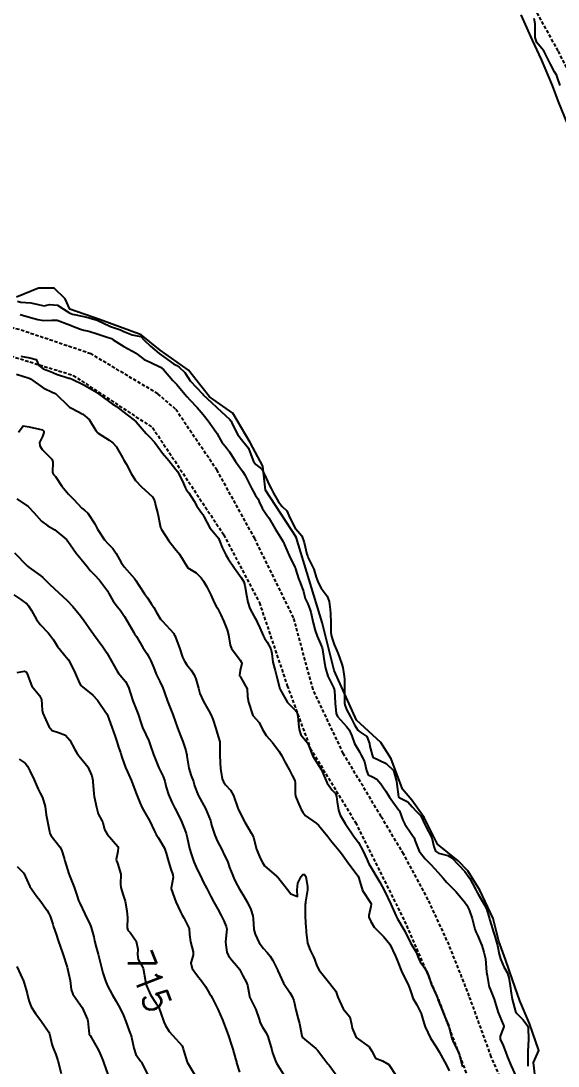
# Model space of a CAD drawing. Header units: metres. Extents: x 292545 to 299085, y 7450245 to 7463078.
# Drawn here: x 298605.1 to 298685.4, y 7451201.5 to 7451357.9 of the extents above; entities that cross this region are included whole.
import ezdxf
from ezdxf.enums import TextEntityAlignment as Align

# ---------------------------------------------------------------- set-up
doc = ezdxf.new("R2010")
doc.units = ezdxf.units.M
doc.linetypes.add('DASHED', pattern=[0.75, 0.5, -0.25])
for name, color, linetype in [('Cotas', 45, 'Continuous'), ('Curvas de Nivel 1m', 11, 'Continuous'), ('Curvas de Nivel 5m', 15, 'Continuous'), ('Hidrografia', 140, 'Continuous'), ('Vias Secundárias', 230, 'DASHED')]:
    doc.layers.add(name, color=color, linetype=linetype)
doc.styles.add('Style-STANDARD', font='STANDARD.shx')

msp = doc.modelspace()

# ---------------------------------------------------------------- linework, layer by layer
at = {"layer": 'Curvas de Nivel 1m', "flags": 128}
for points, elevation in [([(298685.75, 7451348.26), (298685.36, 7451349.43), (298685.24, 7451349.75), (298684.93, 7451350.32), (298684.29, 7451351.45), (298683.66, 7451352.75), (298683.3, 7451353.46), (298682.98, 7451353.87), (298682.24, 7451354.72), (298682.01, 7451355.47), (298682, 7451356.48), (298681.99, 7451357.48), (298681.87, 7451358.32)], 707), ([(298604.52, 7451315.97), (298605.05, 7451315.85), (298606.52, 7451315.76), (298607.66, 7451315.5), (298608.51, 7451315.27), (298609.35, 7451315.5), (298610.51, 7451315.39), (298612.21, 7451314.3), (298612.5, 7451314.12), (298612.77, 7451314.03), (298614.49, 7451313.67), (298615.25, 7451313.5), (298616.48, 7451313.16), (298618.38, 7451312.23), (298618.47, 7451312.19), (298619.95, 7451311.69), (298620.47, 7451311.45), (298621.71, 7451310.94), (298622.46, 7451310.82), (298622.98, 7451310.69), (298623.52, 7451310.16), (298624.44, 7451309.27), (298625.76, 7451308.14), (298626.42, 7451307.64), (298627.9, 7451306.62), (298628.41, 7451306.35), (298628.56, 7451306.27), (298628.75, 7451306.1), (298629.6, 7451305.29), (298630.37, 7451304.08), (298630.38, 7451304.06), (298632.29, 7451302.06), (298632.35, 7451301.99), (298633.59, 7451300.8), (298634.33, 7451300.12), (298634.38, 7451300.09), (298634.43, 7451300.04), (298636.31, 7451298.27), (298636.5, 7451298.01), (298636.67, 7451297.64), (298637.54, 7451296), (298638.27, 7451295.04), (298639.09, 7451293.98), (298639.59, 7451292.63), (298639.87, 7451291.97), (298640.23, 7451291.55), (298641.12, 7451290.85), (298641.58, 7451289.95), (298642.19, 7451288.48), (298642.49, 7451287.94), (298642.85, 7451287.26), (298643.62, 7451285.93), (298644.16, 7451285.26), (298644.84, 7451284.6), (298645.16, 7451283.9), (298646.11, 7451281.97), (298646.19, 7451281.89), (298647.07, 7451280.86), (298647.42, 7451279.88), (298647.84, 7451278.1), (298647.93, 7451277.87), (298647.97, 7451277.78), (298648.06, 7451277.56), (298648.89, 7451275.86), (298649.22, 7451274.67), (298649.52, 7451273.86), (298650.01, 7451273.03), (298650.88, 7451271.84), (298651.2, 7451271.04), (298651.33, 7451269.83), (298651.37, 7451269.24), (298651.42, 7451267.83), (298651.44, 7451266.32), (298651.52, 7451265.83), (298651.61, 7451265.51), (298651.91, 7451264.6), (298652.29, 7451263.82), (298652.51, 7451263.2), (298653.02, 7451261.81), (298653.23, 7451261.17), (298653.44, 7451259.81), (298653.46, 7451259.42), (298653.46, 7451257.81), (298653.47, 7451256.14), (298653.49, 7451255.8), (298653.54, 7451255.54), (298653.79, 7451254.88), (298654.4, 7451253.79), (298654.99, 7451252.57), (298655.47, 7451251.78), (298655.75, 7451251.52), (298656.82, 7451250.84), (298657.2, 7451249.76), (298657.29, 7451249.31), (298657.71, 7451247.75), (298659.7, 7451246.76), (298660.81, 7451245.72), (298661.26, 7451244.13), (298661.31, 7451243.71), (298661.58, 7451241.77), (298661.6, 7451241.71), (298661.64, 7451241.68), (298662.96, 7451241.03), (298663.62, 7451240.32), (298664.18, 7451239.67), (298664.88, 7451238.94), (298665.48, 7451237.66), (298665.59, 7451237.46), (298666.57, 7451235.65), (298666.85, 7451234.34), (298667.09, 7451233.64), (298667.54, 7451233.34), (298668.92, 7451233.01), (298669.53, 7451232.66), (298670.55, 7451231.6), (298671.51, 7451230.6), (298672.26, 7451229.58), (298673.07, 7451227.98), (298673.27, 7451227.57), (298673.47, 7451227.21), (298674.47, 7451225.55), (298674.78, 7451224.9), (298675.17, 7451223.54), (298675.22, 7451223.34), (298675.41, 7451222.7), (298675.8, 7451221.54), (298675.97, 7451220.96), (298676.39, 7451219.53), (298676.65, 7451218.24), (298676.81, 7451217.53), (298677.34, 7451216.35), (298677.83, 7451215.51), (298678.08, 7451214.75), (298678.26, 7451213.51), (298678.41, 7451212.39), (298678.57, 7451211.51), (298679.09, 7451209.67), (298679.16, 7451209.5), (298679.25, 7451209.38), (298680.2, 7451208.44), (298680.9, 7451207.47), (298680.98, 7451207.22), (298681, 7451205.47), (298680.93, 7451203.74), (298680.93, 7451203.47), (298680.93, 7451203.22), (298680.91, 7451201.47)], 707), ([(298604.92, 7451313.97), (298606.49, 7451313.54), (298607.58, 7451313.26), (298608.48, 7451313.08), (298609.69, 7451313.12), (298610.49, 7451313.14), (298612.31, 7451312.46), (298612.47, 7451312.39), (298612.68, 7451312.3), (298613.98, 7451311.79), (298614.47, 7451311.66), (298615.23, 7451311.49), (298616.46, 7451311.12), (298618.13, 7451310.56), (298618.46, 7451310.46), (298618.62, 7451310.39), (298618.87, 7451310.22), (298620.44, 7451309.19), (298622.3, 7451308.18), (298622.42, 7451308.1), (298623.51, 7451307.26), (298624.41, 7451306.87), (298625.94, 7451306.13), (298626.4, 7451305.76), (298627.81, 7451304.12), (298628.37, 7451303.49), (298629.59, 7451302.09), (298629.94, 7451301.68), (298630.34, 7451301.24), (298631.41, 7451300.07), (298632.32, 7451299.02), (298633.09, 7451298.05), (298634.29, 7451296.39), (298634.41, 7451296.17), (298634.48, 7451296.04), (298635.11, 7451294.87), (298635.8, 7451294.02), (298636.25, 7451293.42), (298637.16, 7451292), (298638.22, 7451290.53), (298638.56, 7451289.99), (298638.91, 7451289.28), (298639.54, 7451287.98), (298640.17, 7451286.91), (298640.54, 7451286.34), (298640.73, 7451285.96), (298641.18, 7451284.98), (298641.87, 7451283.94), (298642.14, 7451283.54), (298643.08, 7451281.93), (298644.1, 7451280.32), (298644.25, 7451280.08), (298644.34, 7451279.92), (298644.52, 7451279.49), (298645.19, 7451277.91), (298646.05, 7451276.17), (298646.13, 7451275.99), (298646.16, 7451275.9), (298646.61, 7451274.47), (298646.82, 7451273.89), (298647.34, 7451272.55), (298647.49, 7451271.88), (298647.59, 7451271.47), (298647.98, 7451270.69), (298648.3, 7451269.87), (298648.42, 7451269.41), (298648.79, 7451267.86), (298649.09, 7451266.7), (298649.37, 7451265.86), (298649.91, 7451264.68), (298650.15, 7451264.09), (298650.2, 7451263.85), (298650.25, 7451263.49), (298650.49, 7451261.84), (298650.64, 7451261.07), (298650.99, 7451259.84), (298651.84, 7451258.15), (298651.94, 7451257.93), (298651.95, 7451257.83), (298651.96, 7451257.7), (298652.09, 7451255.83), (298652.24, 7451254.28), (298652.45, 7451253.82), (298653.76, 7451252.32), (298654.16, 7451251.8), (298654.6, 7451250.94), (298654.98, 7451249.79), (298655.72, 7451248.54), (298655.98, 7451248.04), (298656.1, 7451247.77), (298656.46, 7451247.01), (298656.76, 7451245.76), (298657.03, 7451245.11), (298657.67, 7451244.79), (298658.34, 7451244.42), (298658.93, 7451243.74), (298659.22, 7451243.29), (298659.65, 7451242.66), (298660.23, 7451241.72), (298661.61, 7451239.81), (298661.66, 7451239.76), (298661.69, 7451239.71), (298662.19, 7451238.3), (298662.5, 7451237.7), (298663.57, 7451236.18), (298663.89, 7451235.68), (298664.07, 7451235.16), (298664.65, 7451233.67), (298665.53, 7451232.5), (298666.38, 7451231.65), (298667.51, 7451230.49), (298668.25, 7451229.63), (298668.81, 7451228.95), (298669.48, 7451228.26), (298670.12, 7451227.6), (298671.45, 7451226.1), (298671.81, 7451225.59), (298672.15, 7451224.87), (298672.56, 7451223.58), (298673, 7451221.98), (298673.14, 7451221.57), (298673.4, 7451221.08), (298674.03, 7451219.56), (298674.34, 7451218.53), (298674.56, 7451217.55), (298674.68, 7451216.2), (298674.75, 7451215.55), (298674.83, 7451215.06), (298675.07, 7451213.54), (298675.12, 7451213.37), (298675.3, 7451213), (298675.87, 7451211.53), (298676.13, 7451210.67), (298676.46, 7451209.53), (298677.23, 7451207.73), (298677.32, 7451207.52), (298677.33, 7451207.42), (298677.23, 7451207.13), (298676.75, 7451205.99), (298676.76, 7451205.52), (298677.2, 7451204.58), (298677.64, 7451203.52), (298677.87, 7451202.82), (298678.41, 7451201.51), (298679.14, 7451199.99)], 708), ([(298605.04, 7451307.76), (298606.41, 7451307.5), (298607.32, 7451307.27), (298607.75, 7451306.36), (298608.4, 7451305.86), (298609.5, 7451305.44), (298610.39, 7451305.07), (298612.23, 7451304.46), (298612.38, 7451304.44), (298612.49, 7451304.41), (298612.7, 7451304.3), (298614.37, 7451303.52), (298616.04, 7451302.57), (298616.35, 7451302.35), (298616.48, 7451302.25), (298618.34, 7451300.85), (298618.73, 7451300.62), (298619.34, 7451300.21), (298620.32, 7451299.47), (298622.02, 7451298.18), (298622.3, 7451297.91), (298623.78, 7451296.17), (298624.28, 7451295.66), (298625.02, 7451294.9), (298625.58, 7451294.14), (298626.25, 7451293.25), (298627.17, 7451292.12), (298628.22, 7451290.8), (298628.53, 7451290.42), (298628.71, 7451290.1), (298629.26, 7451289.03), (298629.63, 7451288.09), (298629.81, 7451287.71), (298630.18, 7451287.32), (298631, 7451286.07), (298631.39, 7451285.31), (298632.14, 7451284.26), (298632.28, 7451284.06), (298632.44, 7451283.76), (298633.33, 7451282.05), (298634.1, 7451281.09), (298634.6, 7451280.53), (298634.84, 7451280.03), (298635.18, 7451279.12), (298635.72, 7451278.02), (298636.06, 7451277.44), (298637.02, 7451276), (298638.03, 7451274.61), (298638.41, 7451273.99), (298638.58, 7451273.42), (298638.81, 7451271.98), (298639.02, 7451270.94), (298639.3, 7451269.98), (298639.96, 7451268.79), (298640.27, 7451268.28), (298640.41, 7451267.96), (298640.79, 7451267.11), (298641.3, 7451265.95), (298641.51, 7451265.54), (298641.91, 7451264.96), (298642.43, 7451263.93), (298642.58, 7451263.25), (298642.76, 7451261.93), (298643.11, 7451260.68), (298643.32, 7451259.93), (298643.79, 7451257.96), (298643.8, 7451257.92), (298643.83, 7451257.85), (298644.97, 7451255.91), (298645.79, 7451255.09), (298646.37, 7451254.47), (298646.51, 7451253.89), (298646.58, 7451252.7), (298646.67, 7451251.89), (298646.93, 7451251.07), (298647.74, 7451250.14), (298647.95, 7451249.87), (298648.07, 7451249.53), (298648.72, 7451247.86), (298649.69, 7451246.38), (298650.04, 7451245.85), (298650.3, 7451245.22), (298650.87, 7451243.84), (298651.65, 7451242.79), (298652.12, 7451242.29), (298652.29, 7451241.82), (298652.39, 7451241.06), (298652.57, 7451239.82), (298652.85, 7451239.05), (298653.59, 7451237.8), (298654.95, 7451235.79), (298655.55, 7451234.95), (298656.24, 7451233.77), (298656.81, 7451232.48), (298657.14, 7451231.76), (298657.51, 7451231.11), (298658.34, 7451229.75), (298658.75, 7451229), (298659.47, 7451227.73), (298660.43, 7451225.72), (298661.2, 7451223.93), (298661.3, 7451223.71), (298661.42, 7451223.52), (298662.49, 7451221.7), (298663.38, 7451219.92), (298663.5, 7451219.69), (298664.2, 7451218.52), (298664.54, 7451217.67), (298664.79, 7451217.11), (298665.34, 7451216.35), (298665.79, 7451215.66), (298666.09, 7451214.89), (298666.51, 7451213.65), (298667.29, 7451211.94), (298667.39, 7451211.75), (298667.42, 7451211.64), (298667.47, 7451211.45), (298668.18, 7451209.63), (298668.49, 7451208.87), (298669.03, 7451207.61), (298669.08, 7451207.46), (298669.22, 7451206.81), (298669.49, 7451205.89), (298669.56, 7451205.61), (298669.81, 7451205.01), (298670.52, 7451203.6), (298670.71, 7451203.12), (298671.1, 7451201.59), (298671.16, 7451201.4)], 709), ([(298604.69, 7451296.39), (298605.37, 7451297.31), (298606.3, 7451297.2), (298607.83, 7451296.81), (298608.29, 7451296.72), (298608.46, 7451296.52), (298608.49, 7451296.35), (298608.28, 7451295.73), (298607.81, 7451294.81), (298607.89, 7451294.35), (298608.25, 7451293.78), (298609.68, 7451292.33), (298609.83, 7451291.93), (298609.78, 7451290.33), (298609.94, 7451290.05), (298610.21, 7451289.73), (298611.2, 7451288.31), (298612.18, 7451287.12), (298612.98, 7451286.29), (298614.15, 7451285.01), (298614.55, 7451284.68), (298615.09, 7451284.27), (298616.12, 7451282.66), (298616.3, 7451282.25), (298616.51, 7451281.84), (298617.57, 7451280.24), (298618.09, 7451279.67), (298618.8, 7451278.94), (298619.3, 7451278.21), (298620.05, 7451276.87), (298620.52, 7451276.2), (298622.03, 7451274.45), (298622.24, 7451274.18), (298622.71, 7451273.48), (298623.56, 7451272.16), (298623.99, 7451271.56), (298624.57, 7451270.75), (298624.93, 7451270.15), (298625.29, 7451269.47), (298625.96, 7451268.41), (298626.18, 7451268.13), (298627.92, 7451266.23), (298628.01, 7451266.11), (298628.1, 7451265.93), (298628.77, 7451264.1), (298629.25, 7451262.72), (298629.53, 7451262.09), (298629.87, 7451261.53), (298630.52, 7451260.74), (298630.99, 7451260.07), (298631.25, 7451259.48), (298631.61, 7451258.06), (298631.82, 7451257.27), (298632.4, 7451256.05), (298633.16, 7451254.67), (298633.51, 7451254.04), (298633.78, 7451253.41), (298634.22, 7451252.04), (298634.44, 7451251.34), (298634.8, 7451250.03), (298634.83, 7451248.92), (298634.8, 7451248.03), (298634.86, 7451246.86), (298634.92, 7451246.03), (298635.19, 7451244.51), (298635.36, 7451244.02), (298635.66, 7451243.57), (298636.41, 7451242.77), (298636.87, 7451242), (298637.53, 7451240.08), (298637.56, 7451239.99), (298637.57, 7451239.95), (298637.61, 7451239.85), (298638.56, 7451237.98), (298639.57, 7451236.31), (298639.75, 7451235.97), (298639.84, 7451235.69), (298640.31, 7451233.96), (298640.86, 7451232.63), (298641.19, 7451231.95), (298641.52, 7451231.47), (298643.31, 7451229.92), (298643.42, 7451229.85), (298643.49, 7451229.78), (298644.93, 7451227.91), (298645.47, 7451227.28), (298646.47, 7451226.88), (298646.41, 7451227.89), (298646.49, 7451228.89), (298646.98, 7451229.88), (298647.22, 7451230.16), (298647.5, 7451230.18), (298647.7, 7451229.87), (298647.92, 7451228.31), (298647.94, 7451227.87), (298647.65, 7451226.08), (298647.62, 7451225.88), (298647.61, 7451225.72), (298647.6, 7451223.88), (298647.71, 7451222.18), (298647.73, 7451221.88), (298647.73, 7451221.54), (298647.92, 7451219.87), (298648.32, 7451218.83), (298648.83, 7451217.86), (298648.99, 7451217.49), (298649.34, 7451216.49), (298649.67, 7451215.85), (298651.3, 7451213.83), (298652.18, 7451212.71), (298652.49, 7451211.81), (298653.26, 7451210.05), (298653.46, 7451209.81), (298654.3, 7451208.85), (298654.53, 7451207.79), (298654.63, 7451207.19), (298655.21, 7451205.78), (298657.19, 7451204.36), (298657.55, 7451203.75), (298658.1, 7451202.68), (298659.17, 7451202.26), (298660.09, 7451201.72), (298661.14, 7451200.14)], 711), ([(298604.42, 7451286.39), (298606.15, 7451285.23), (298606.99, 7451284.36), (298608.12, 7451283.07), (298609.09, 7451282.34), (298609.77, 7451281.98), (298610.11, 7451281.76), (298611.88, 7451280.3), (298612.09, 7451280.05), (298613.3, 7451278.29), (298614.06, 7451277.36), (298614.95, 7451276.27), (298615.44, 7451275.66), (298616.03, 7451275.07), (298616.79, 7451274.24), (298618, 7451272.62), (298618.23, 7451272.23), (298618.86, 7451271.1), (298619.53, 7451270.21), (298619.97, 7451269.68), (298620.55, 7451268.8), (298620.9, 7451268.2), (298621.93, 7451266.41), (298622.06, 7451266.18), (298622.33, 7451265.77), (298623.32, 7451264.17), (298623.89, 7451263.23), (298624.28, 7451262.55), (298624.48, 7451262.15), (298624.93, 7451261.08), (298625.31, 7451260.14), (298625.48, 7451259.77), (298625.84, 7451259.07), (298626.27, 7451258.13), (298626.53, 7451257.41), (298626.97, 7451256.12), (298627.78, 7451254.11), (298628.5, 7451252.1), (298629, 7451250.84), (298629.29, 7451250.09), (298629.72, 7451248.71), (298629.84, 7451248.22), (298629.87, 7451248.09), (298629.9, 7451247.9), (298630.17, 7451246.08), (298630.55, 7451244.96), (298630.86, 7451244.07), (298631.05, 7451243.46), (298631.58, 7451242.06), (298631.64, 7451241.93), (298632.67, 7451240.05), (298633.41, 7451238.23), (298633.47, 7451238.04), (298633.59, 7451237.57), (298634.06, 7451236.04), (298634.49, 7451235.1), (298635.05, 7451234.02), (298635.53, 7451233.01), (298635.86, 7451232.35), (298636.01, 7451232.01), (298636.28, 7451231.24), (298636.75, 7451230), (298636.98, 7451229.49), (298637.48, 7451228.51), (298637.78, 7451227.99), (298638.28, 7451227.17), (298638.97, 7451225.97), (298639.44, 7451224.95), (298639.75, 7451223.97), (298639.8, 7451223.58), (298639.92, 7451221.96), (298640.11, 7451221.24), (298640.71, 7451219.96), (298641.36, 7451219.09), (298641.93, 7451218.51), (298642.37, 7451217.93), (298642.73, 7451217.31), (298643.33, 7451216.12), (298643.43, 7451215.92), (298643.49, 7451215.75), (298644.37, 7451213.91), (298645.29, 7451212.51), (298645.67, 7451211.9), (298645.88, 7451211.29), (298646.19, 7451209.89), (298646.55, 7451208.58), (298646.73, 7451207.89), (298647.09, 7451206.01), (298647.13, 7451205.88), (298647.21, 7451205.77), (298647.78, 7451205.29), (298649.19, 7451204.12), (298649.44, 7451203.85), (298650.4, 7451202.61), (298650.99, 7451201.83), (298651.16, 7451201.63), (298652.46, 7451199.82)], 712), ([(298604.07, 7451278.32), (298605.97, 7451276.37), (298606.04, 7451276.31), (298606.29, 7451276.12), (298608.03, 7451274.86), (298608.32, 7451274.63), (298608.65, 7451274.34), (298609.34, 7451273.65), (298610.01, 7451272.98), (298610.74, 7451272.31), (298611.98, 7451271.2), (298612.82, 7451270.29), (298613.96, 7451268.91), (298614.24, 7451268.56), (298614.44, 7451268.27), (298615.69, 7451266.49), (298615.86, 7451266.25), (298615.88, 7451266.21), (298615.92, 7451266.16), (298617.3, 7451264.24), (298617.89, 7451263.33), (298618.55, 7451262.22), (298619.45, 7451260.62), (298619.71, 7451260.21), (298619.85, 7451260.04), (298620.69, 7451259.04), (298621.14, 7451258.19), (298621.8, 7451256.18), (298622.61, 7451254.17), (298623, 7451252.94), (298623.26, 7451252.17), (298623.75, 7451251.13), (298624.2, 7451250.16), (298624.46, 7451249.42), (298624.9, 7451248.15), (298625.68, 7451246.14), (298626.36, 7451244.82), (298626.59, 7451244.13), (298626.8, 7451243.26), (298627.13, 7451242.12), (298627.63, 7451241), (298628.1, 7451240.11), (298628.66, 7451239.04), (298629.11, 7451238.09), (298629.58, 7451236.86), (298629.77, 7451236.29), (298629.83, 7451236.09), (298629.92, 7451235.73), (298630.3, 7451234.08), (298630.56, 7451233.1), (298630.92, 7451232.08), (298631.5, 7451230.81), (298631.87, 7451230.06), (298632.39, 7451228.97), (298632.89, 7451228.05), (298633.1, 7451227.67), (298633.46, 7451226.9), (298633.9, 7451226.04), (298634.51, 7451224.96), (298635.03, 7451224.02), (298635.42, 7451223.24), (298635.77, 7451222.37), (298635.85, 7451222.01), (298635.83, 7451221.58), (298635.69, 7451220.02), (298635.89, 7451218.54), (298636.12, 7451218.01), (298636.65, 7451217.31), (298637.34, 7451216.55), (298637.79, 7451215.99), (298638.28, 7451215.02), (298638.81, 7451213.98), (298638.94, 7451213.62), (298639.25, 7451211.97), (298639.26, 7451211.94), (298639.28, 7451211.88), (298640.21, 7451209.96), (298640.7, 7451208.5), (298640.88, 7451207.95), (298641.23, 7451207.31), (298641.76, 7451206.49), (298642.01, 7451205.94), (298642.34, 7451204.79), (298642.58, 7451203.93), (298642.72, 7451203.47), (298643.17, 7451202.26), (298643.32, 7451201.92), (298643.54, 7451201.53), (298644.54, 7451199.91)], 713), ([(298604, 7451272.01), (298605.06, 7451271.31), (298605.98, 7451270.62), (298606.21, 7451270.37), (298606.65, 7451269.68), (298607.37, 7451268.36), (298607.94, 7451267.59), (298609.12, 7451266.33), (298609.5, 7451265.9), (298609.91, 7451265.28), (298610.54, 7451264.31), (298611.89, 7451262.67), (298612.16, 7451262.3), (298612.51, 7451261.66), (298613.16, 7451260.29), (298613.84, 7451258.8), (298614.04, 7451258.48), (298614.26, 7451258.27), (298615.81, 7451257.03), (298616.51, 7451256.24), (298617.78, 7451254.43), (298617.91, 7451254.23), (298618, 7451254.01), (298618.65, 7451252.22), (298619.14, 7451250.82), (298619.34, 7451250.21), (298619.72, 7451249.09), (298619.94, 7451248.44), (298620.02, 7451248.21), (298620.18, 7451247.72), (298620.72, 7451246.19), (298621.01, 7451245.52), (298621.61, 7451244.18), (298621.62, 7451244.14), (298621.66, 7451244.03), (298622.37, 7451242.17), (298622.83, 7451240.96), (298623.18, 7451240.16), (298623.61, 7451239.46), (298624.35, 7451238.15), (298624.97, 7451236.76), (298625.27, 7451236.14), (298625.57, 7451235.7), (298626.52, 7451234.13), (298626.8, 7451233.38), (298627.12, 7451232.12), (298627.51, 7451230.99), (298627.81, 7451230.11), (298627.85, 7451229.74), (298627.54, 7451228.11), (298627.54, 7451228.04), (298628.23, 7451226.1), (298628.95, 7451224.58), (298629.19, 7451224.09), (298629.42, 7451223.66), (298630.21, 7451222.08), (298630.29, 7451221.18), (298630.42, 7451220.08), (298630.84, 7451218.59), (298630.85, 7451218.08), (298630.49, 7451216.93), (298630.69, 7451216.08), (298631.32, 7451215.18), (298632.24, 7451214.06), (298632.66, 7451213.41), (298633.29, 7451212.34), (298633.47, 7451212.04), (298633.71, 7451211.61), (298634.53, 7451210.03), (298635.24, 7451208.4), (298635.38, 7451208.02), (298635.46, 7451207.79), (298636.11, 7451206.01), (298636.57, 7451204.63), (298636.76, 7451204), (298637.17, 7451202.6), (298637.31, 7451202.14), (298637.34, 7451202), (298637.76, 7451200.6)], 714), ([(298604.77, 7451247.45), (298605.7, 7451246.81), (298606.05, 7451246.37), (298606.46, 7451245.58), (298607.04, 7451244.36), (298607.65, 7451242.95), (298607.94, 7451242.35), (298608.3, 7451241.67), (298608.69, 7451240.34), (298608.84, 7451239.1), (298608.97, 7451238.34), (298609.32, 7451236.59), (298609.38, 7451236.33), (298609.57, 7451235.96), (298610.87, 7451234.31), (298611.11, 7451233.88), (298611.53, 7451232.63), (298611.6, 7451232.3), (298611.63, 7451232.19), (298612.23, 7451230.29), (298612.72, 7451229.04), (298613.02, 7451228.28), (298613.46, 7451226.92), (298613.68, 7451226.28), (298613.85, 7451225.87), (298614.61, 7451224.27), (298615.41, 7451222.65), (298615.53, 7451222.38), (298615.57, 7451222.26), (298615.96, 7451220.82), (298616.09, 7451220.25), (298616.31, 7451219.31), (298616.59, 7451218.24), (298616.75, 7451217.64), (298617.1, 7451216.23), (298617.32, 7451215.43), (298617.71, 7451214.23), (298618.02, 7451213.5), (298618.73, 7451212.22), (298619.27, 7451211.27), (298619.85, 7451210.2), (298620.4, 7451209.05), (298620.73, 7451208.19), (298621.22, 7451206.92), (298621.41, 7451206.39), (298621.48, 7451206.19), (298621.58, 7451205.81), (298621.93, 7451204.18), (298622.25, 7451203.25), (298623.02, 7451202.16), (298623.09, 7451202.09), (298623.16, 7451201.98), (298624.03, 7451200.15)], 716), ([(298604.51, 7451231.39), (298605.5, 7451230.37), (298606.38, 7451228.36), (298607.46, 7451226.88), (298607.9, 7451226.35), (298608.97, 7451224.79), (298609.25, 7451224.33), (298609.42, 7451223.94), (298609.82, 7451222.74), (298609.95, 7451222.32), (298610.31, 7451221.24), (298610.64, 7451220.31), (298611.35, 7451218.3), (298611.97, 7451216.29), (298612.19, 7451215.42), (298612.43, 7451214.29), (298612.59, 7451212.98), (298612.8, 7451212.28), (298613.28, 7451211.6), (298614.23, 7451210.27), (298615, 7451208.49), (298615.05, 7451208.26), (298615.22, 7451206.78), (298615.27, 7451206.32), (298615.29, 7451206.26), (298615.41, 7451206.06), (298616.47, 7451204.24), (298616.71, 7451203.76), (298617.17, 7451202.73), (298617.36, 7451202.23), (298617.47, 7451201.92), (298618.07, 7451200.22)], 717), ([(298604.43, 7451216.39), (298605.31, 7451214.57), (298605.38, 7451214.38), (298605.85, 7451212.93), (298605.98, 7451212.37), (298606.23, 7451211.32), (298606.6, 7451210.36), (298607.25, 7451209.36), (298608.02, 7451208.34), (298609.22, 7451206.58), (298609.3, 7451206.42), (298609.33, 7451206.33), (298609.66, 7451204.79), (298609.82, 7451204.32), (298610.28, 7451203.22), (298610.59, 7451202.32), (298611.07, 7451200.38)], 718)]:
    msp.add_lwpolyline(points, dxfattribs=dict(at, elevation=elevation))
at = {"layer": 'Curvas de Nivel 5m', "flags": 128}
for points, elevation in [([(298604.39, 7451305.05), (298606.29, 7451304.47), (298606.38, 7451304.42), (298606.47, 7451304.37), (298608.36, 7451303.03), (298609.83, 7451302.33), (298610.21, 7451302.18), (298610.35, 7451302.09), (298612.12, 7451300.3), (298612.33, 7451300.12), (298612.72, 7451299.9), (298614.32, 7451299.09), (298615.29, 7451298.26), (298616.29, 7451296.64), (298616.62, 7451296.25), (298618.27, 7451295.19), (298618.83, 7451294.79), (298619.3, 7451294.21), (298620.24, 7451292.58), (298620.47, 7451292.2), (298620.79, 7451291.64), (298621.53, 7451290.19), (298622.2, 7451289.15), (298623.09, 7451288.17), (298624.17, 7451287.26), (298624.73, 7451286.71), (298625.03, 7451286.15), (298625.24, 7451285.23), (298625.56, 7451284.14), (298625.9, 7451282.35), (298625.95, 7451282.13), (298626, 7451282.02), (298626.11, 7451281.83), (298627.18, 7451280.12), (298628.08, 7451278.97), (298628.8, 7451278.1), (298630.04, 7451276.09), (298631.3, 7451275.33), (298632.03, 7451274.59), (298632.37, 7451274.06), (298632.86, 7451273.21), (298633.46, 7451272.05), (298633.98, 7451270.89), (298634.28, 7451270.34), (298634.46, 7451270.03), (298634.95, 7451269.02), (298635.42, 7451268.02), (298635.93, 7451266.81), (298636.14, 7451266.02), (298636.38, 7451264.49), (298636.57, 7451264.01), (298637.88, 7451262.25), (298638.03, 7451261.99), (298638.09, 7451261.77), (298637.86, 7451260.7), (298637.78, 7451259.99), (298637.79, 7451259.93), (298637.85, 7451259.83), (298638.89, 7451257.98), (298638.98, 7451256.81), (298639.09, 7451255.98), (298639.78, 7451253.97), (298640.72, 7451252.9), (298641.16, 7451251.95), (298641.75, 7451250.99), (298642.68, 7451249.93), (298643.72, 7451248.57), (298644.1, 7451247.92), (298644.56, 7451247.05), (298645.18, 7451245.91), (298645.67, 7451244.97), (298646.03, 7451244.26), (298646.12, 7451243.89), (298646.09, 7451242.33), (298646.15, 7451241.89), (298646.48, 7451241.04), (298647, 7451239.88), (298647.22, 7451239.49), (298647.6, 7451239.02), (298649.25, 7451237.85), (298649.59, 7451237.53), (298650.96, 7451235.84), (298651.56, 7451235.07), (298652.11, 7451234.39), (298652.61, 7451233.81), (298653.01, 7451233.29), (298653.53, 7451232.6), (298654.14, 7451231.79), (298655.5, 7451229.93), (298655.59, 7451229.78), (298655.64, 7451229.63), (298656.16, 7451227.77), (298657.44, 7451225.86), (298657.48, 7451225.76), (298657.44, 7451225.36), (298657.14, 7451224.05), (298657.14, 7451223.76), (298657.42, 7451223.12), (298657.94, 7451222.29), (298658.45, 7451221.74), (298659.39, 7451220.85), (298660.26, 7451219.72), (298661.12, 7451217.95), (298661.21, 7451217.71), (298661.35, 7451217.35), (298662.01, 7451215.7), (298662.66, 7451214.35), (298662.99, 7451213.69), (298663.3, 7451212.93), (298663.59, 7451211.99), (298663.72, 7451211.68), (298664.29, 7451210.65), (298664.81, 7451209.67), (298664.94, 7451209.35), (298665.24, 7451208.34), (298665.43, 7451207.66), (298665.53, 7451207.36), (298666.35, 7451205.65), (298667.19, 7451204.36), (298667.67, 7451203.64), (298668.26, 7451202.54), (298668.74, 7451201.62), (298669.15, 7451200.77)], 710), ([(298604.49, 7451260.39), (298605.61, 7451260.62), (298605.85, 7451260.48), (298605.96, 7451260.37), (298606.01, 7451260.21), (298606.68, 7451258.36), (298607.81, 7451256.95), (298608.14, 7451256.34), (298608.23, 7451254.78), (298608.31, 7451254.34), (298608.79, 7451253.33), (298609.25, 7451252.34), (298609.75, 7451251.71), (298610.66, 7451251.4), (298611.74, 7451251.02), (298612.39, 7451250.29), (298613.11, 7451248.89), (298613.46, 7451248.28), (298613.71, 7451247.94), (298614.46, 7451247.02), (298615.06, 7451246.26), (298615.67, 7451244.95), (298615.81, 7451244.25), (298615.84, 7451244.07), (298615.98, 7451242.25), (298616.04, 7451241.84), (298616.35, 7451240.24), (298616.62, 7451239.26), (298617.15, 7451238.23), (298617.29, 7451237.93), (298617.58, 7451236.92), (298617.94, 7451236.23), (298619.54, 7451234.34), (298619.59, 7451234.21), (298619.54, 7451233.61), (298619.32, 7451232.41), (298619.36, 7451232.21), (298619.52, 7451231.86), (298619.99, 7451230.2), (298619.98, 7451228.71), (298620, 7451228.2), (298620.34, 7451227.08), (298620.65, 7451226.19), (298620.91, 7451224.71), (298620.96, 7451224.19), (298620.98, 7451223.74), (298620.95, 7451222.19), (298621.07, 7451221.86), (298621.4, 7451221.5), (298622.31, 7451220.17), (298622.56, 7451218.97), (298622.49, 7451218.17), (298622.62, 7451217.44), (298623.33, 7451216.16), (298623.68, 7451214.16), (298623.82, 7451213.63), (298624.47, 7451212.15), (298625.27, 7451210.85), (298625.57, 7451210.44), (298625.73, 7451210.13), (298625.99, 7451209.39), (298626.45, 7451208.12), (298626.67, 7451207.56), (298627.22, 7451206.65), (298627.73, 7451206.1), (298629.19, 7451204.5), (298629.35, 7451204.09), (298629.38, 7451203.89), (298629.94, 7451202.08), (298631.14, 7451200.07)], 715)]:
    msp.add_lwpolyline(points, dxfattribs=dict(at, elevation=elevation))
at = {"layer": 'Hidrografia'}
for points in [[(298679.89, 7451358.85), (298681.54, 7451355.03), (298682.93, 7451352.14), (298684.58, 7451348.26), (298685.41, 7451345.99), (298687.31, 7451341.33)], [(298682.01, 7451199.89), (298681.75, 7451202.05), (298682.58, 7451203.82), (298681.18, 7451207.86), (298679.72, 7451211.28), (298678.64, 7451214.39), (298677.56, 7451217.44), (298676.6, 7451220.17), (298675.71, 7451223.56), (298673.74, 7451227.81), (298671.96, 7451230.73), (298670.5, 7451232.21), (298667.38, 7451234.69), (298665.41, 7451238.68), (298663.57, 7451241.29), (298662.17, 7451242.94), (298660.45, 7451247.48), (298658.93, 7451249.95), (298655.27, 7451253.28), (298651.93, 7451260.69), (298650.16, 7451267.91), (298646.26, 7451280.65), (298641.67, 7451287.7), (298641.28, 7451291.31), (298639.38, 7451294.81), (298636.78, 7451299.22), (298633.28, 7451301.68), (298630.11, 7451305.64), (298625.87, 7451308.67), (298623.07, 7451310.97), (298621.32, 7451311.59), (298616.81, 7451313.26), (298612.36, 7451314.79), (298611.7, 7451316.32), (298610.03, 7451317.93), (298607.68, 7451317.93), (298604.37, 7451316.59)]]:
    msp.add_lwpolyline(points, dxfattribs=at)
at = {"layer": 'Vias Secundárias'}
msp.add_lwpolyline([(298708.88, 7451294.32), (298704.39, 7451307.26), (298700.66, 7451322.18), (298696.99, 7451331.25), (298690.79, 7451342.91), (298685.45, 7451353.46), (298676.26, 7451370.04), (298672.22, 7451374.46), (298664.03, 7451382.57), (298648.95, 7451395.74), (298633.67, 7451411.63), (298625.91, 7451421.39, -0.115356), (298622.74, 7451437.96, -0.02344), (298625.85, 7451451.86), (298631.31, 7451469), (298638.18, 7451488.34)], format="xyb", dxfattribs=at)
for points in [[(298678.25, 7451196.5), (298675.44, 7451202.89), (298672.15, 7451211.97), (298669.13, 7451219.63), (298666, 7451226.4), (298662.33, 7451233.24), (298658.95, 7451238.87), (298653.3, 7451248.3), (298648.77, 7451257.86), (298645.86, 7451268.61), (298640.05, 7451280.44), (298634.42, 7451290.66), (298628.2, 7451299.82), (298625.54, 7451302.12), (298615.51, 7451308.11), (298604.78, 7451311.74), (298594.37, 7451314.21), (298579.82, 7451319.44), (298568.62, 7451325.96)], [(298572.38, 7451318.04), (298580.96, 7451313.68), (298596.38, 7451310.02), (298612.88, 7451304.88), (298624.75, 7451297.06), (298635.41, 7451281.01), (298640.74, 7451270.85), (298644.91, 7451258.42), (298648.36, 7451249.08), (298655.13, 7451237.94), (298662.46, 7451223.2), (298667.53, 7451211.45), (298672.09, 7451199.37)]]:
    msp.add_lwpolyline(points, dxfattribs=at)

# ---------------------------------------------------------------- texts
at = {"layer": 'Cotas', "style": 'Style-STANDARD'}
msp.add_text('715', height=4, rotation=291.3014, dxfattribs=at).set_placement((298624.22, 7451214.21, 715), align=Align.MIDDLE_CENTER)

doc.saveas('drawing.dxf')
